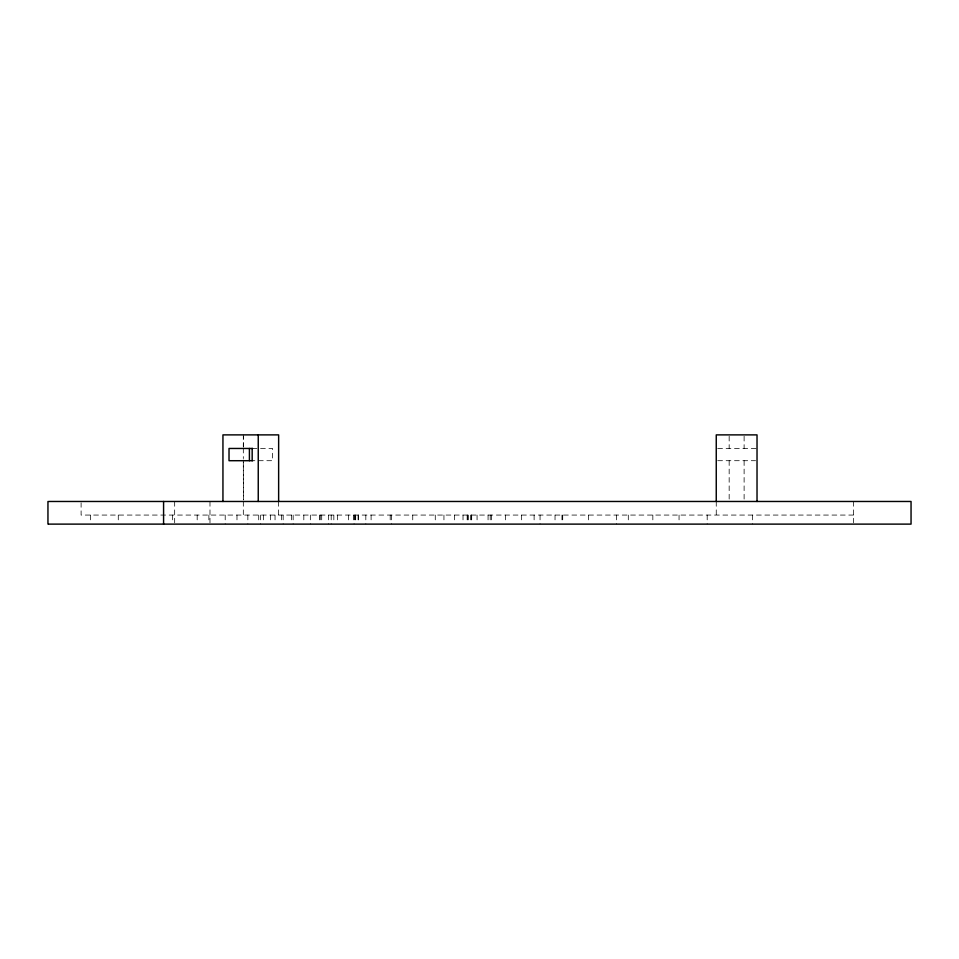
<?xml version="1.0" encoding="UTF-8"?>
<svg xmlns="http://www.w3.org/2000/svg" width="959" height="959" viewBox="0 0 959 959"><rect width="100%" height="100%" fill="white"/><g stroke="black" fill="none" stroke-linecap="round" stroke-linejoin="round"><path stroke-width="0.72" stroke-dasharray="4.79 3.6" d="M243.334 447.11L243.382 436.237M252.169 448.464L272.56 448.464L272.56 460.704L252.169 460.704M717.716 448.464L757.023 448.464M717.716 460.704L755.572 460.704M853.57 515.067L81.107 515.067L81.107 502.828M243.322 462.154L243.394 500.011L243.322 460.032M853.57 501.473L853.57 522.823M752.491 515.067L752.491 524.117M744.112 436.237L744.112 448.464M744.112 460.704L744.112 500.011M729.164 436.237L729.164 448.464M729.164 460.704L729.164 501.473M716.253 501.473L716.253 515.067M707.191 515.067L707.191 524.117M679.056 515.067L679.056 522.823M652.839 515.067L652.839 522.823M628.301 515.067L628.301 522.823M616.589 515.067L616.589 524.117M588.502 515.067L588.502 522.823M562.705 515.067L562.705 522.823M561.974 515.067L561.974 522.823M555.033 515.067L555.033 522.823M540.061 515.067L540.061 524.117M534.115 515.067L534.115 522.823M521.648 515.067L521.648 522.823M505.633 515.067L505.633 522.823M491.643 515.067L491.643 522.823M490.229 515.067L490.229 522.823M488.071 515.067L488.071 522.823M477.067 515.067L477.067 522.823M471.684 515.067L471.684 522.823M471.636 515.067L471.636 522.823M470.401 515.067L470.401 522.823M468.579 515.067L468.579 522.823M467.357 515.067L467.357 522.823M467.153 515.067L467.153 522.823M463.017 515.067L463.017 522.823M454.386 515.067L454.386 522.823M443.945 515.067L443.945 522.823M435.278 515.067L435.278 522.823M412.742 515.067L412.742 522.823M391.62 515.067L391.62 524.117M390.205 515.067L390.205 522.823M371.097 515.067L371.097 522.823M365.823 515.067L365.823 524.117M358.33 515.067L358.33 522.823M358.115 515.067L358.115 522.823M355.681 515.067L355.681 522.823M355.082 515.067L355.082 522.823M354.087 515.067L354.087 524.117M353.847 515.067L353.847 522.823M348.405 515.067L348.405 522.823M337.4 515.067L337.4 522.823M333.84 515.067L333.84 522.823M331.203 515.067L331.191 524.117M328.469 515.067L328.469 524.117M321.697 515.067L321.697 522.823M320.054 515.067L320.054 522.823M319.838 515.067L319.838 522.823M310.344 515.067L310.344 524.117M303.823 515.067L303.823 522.823M293.154 515.067L293.154 524.117M291.368 515.067L291.368 522.823M283.169 515.067L283.169 524.117M281.371 515.067L281.371 522.823M278.637 501.473L278.637 515.067M275.041 515.067L275.041 522.823M270.438 515.067L270.438 522.823M263.509 515.067L263.509 522.823M260.512 515.067L260.512 524.117M258.714 515.067L258.714 522.823M247.854 515.067L247.854 524.117M243.322 434.883L243.322 446.714M243.322 448.201L243.322 458.558M243.322 501.473L243.322 515.067M236.981 515.067L236.981 522.823M225.209 515.067L225.209 524.117M209.985 501.473L209.985 522.823M208.882 515.067L208.882 522.823M197.182 515.067L197.182 522.823M174.67 501.473L174.67 522.823M172.644 515.067L172.644 522.823M118.281 515.067L118.281 522.823M90.578 515.067L90.578 522.823"/><path stroke-width="1.44" d="M252.72 448.464L229.021 448.464L229.021 460.704L252.72 460.704M48.645 501.473L911.05 501.473L911.05 524.117L48.645 524.117M757.023 501.473L757.023 434.883L716.253 434.883L716.253 501.473M278.637 501.473L278.637 434.883L222.944 434.883L222.944 501.473M258.247 434.883L258.247 501.473M252.169 448.464L252.169 460.704M249.412 448.464L249.412 460.704M163.581 501.473L163.581 524.117M47.95 501.473L47.95 524.117"/></g></svg>
